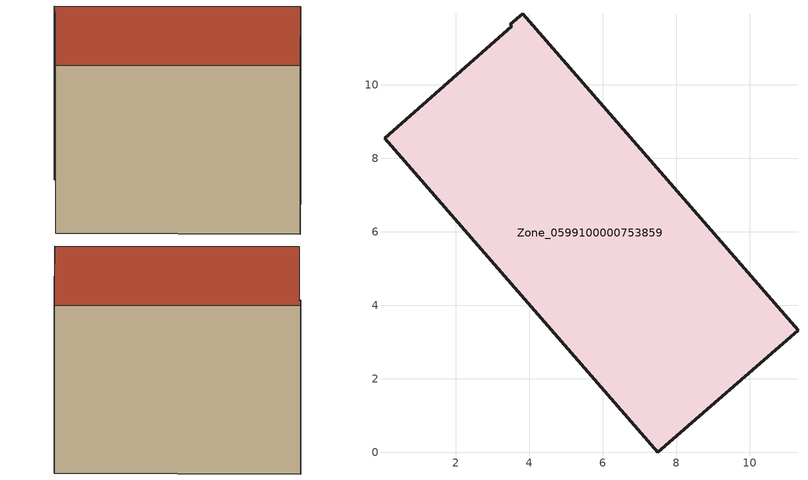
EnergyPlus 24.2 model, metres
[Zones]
Zone_0599100000753859
 floor ground (C_G): 7.49,0 0.06,8.55 3.52,11.6 3.48,11.65 3.82,11.94 11.31,3.32 z0
 wall outside (C_F): 7.49,0 11.31,3.32 3.82,11.94 3.48,11.65 3.52,11.6 0.06,8.55 7.49,0 z0:9.27
 roof outside (C_R): 0.06,8.55 7.49,0 11.31,3.32 3.82,11.94 3.48,11.65 3.52,11.6 z9.27
[BUILDING]
Pand.0599100000753859: North Axis=0; Terrain=City; Loads Convergence Tolerance Value=0.04; Temperature Convergence Tolerance Value=0.4; Solar Distribution=FullExterior; Maximum Number of Warmup Days=25; Minimum Number of Warmup Days=1
[Site:Location]
Rotterdam.The.Hague.AP_ZH_NLD Design_Conditions: Latitude=51.96; Longitude=4.45; Time Zone=1; Elevation=-4.5
[SITE:GROUNDTEMPERATURE:BUILDINGSURFACE]
18, 18, 18, 18, 18, 18, 18, 18, 18, 18, 18, 18
[MATERIAL] Thermal Absorptance=0.9; Solar Absorptance=0.7; Visible Absorptance=0.7
Name | Roughness | Thickness | Conductivity | Density | Specific Heat
G.TI.2006-2014 | MediumSmooth | 0.15 | 0.06 | 540 | 1210
F.TI.2006-2014 | Rough | 0.3 | 0.12 | 1920 | 840
R.TI.2006-2014 | MediumRough | 0.2 | 0.08 | 1500 | 1000
[CONSTRUCTION]
C_G: G.TI.2006-2014
C_F: F.TI.2006-2014
C_R: R.TI.2006-2014
[ZONE]
Zone_0599100000753859: Type=1; Multiplier=1; Ceiling Height=Autocalculate; Volume=Autocalculate; Floor Area=autocalculate; Part of Total Floor Area=Yes
[ZONEINFILTRATION:DESIGNFLOWRATE]
Infil_Zone_0599100000753859: Zone or ZoneList or Space or SpaceList=Zone_0599100000753859; Schedule=AlwaysOn; Design Flow Rate Calculation Method=Flow/Area; Flow Rate per Floor Area=0.0015; Constant Term Coefficient=1; Temperature Term Coefficient=0; Velocity Term Coefficient=0; Velocity Squared Term Coefficient=0
[HVACTEMPLATE:ZONE:IDEALLOADSAIRSYSTEM]
Zone_0599100000753859: Maximum Heating Supply Air Temperature=50; Minimum Cooling Supply Air Temperature=13; Maximum Heating Supply Air Humidity Ratio=0.0156; Minimum Cooling Supply Air Humidity Ratio=0.0077; Heating Limit=NoLimit; Cooling Limit=NoLimit; Dehumidification Control Type=ConstantSensibleHeatRatio; Cooling Sensible Heat Ratio=0.7; Dehumidification Setpoint=60; Humidification Control Type=None; Humidification Setpoint=30; Outdoor Air Method=None; Outdoor Air Flow Rate per Person=0.00944; Outdoor Air Flow Rate per Zone Floor Area=0; Outdoor Air Flow Rate per Zone=0; Demand Controlled Ventilation Type=None; Outdoor Air Economizer Type=NoEconomizer; Heat Recovery Type=None; Sensible Heat Recovery Effectiveness=0.7; Latent Heat Recovery Effectiveness=0.65
[ZONECONTROL:THERMOSTAT]
ThermostatControl_Zone_0599100000753859: Zone or ZoneList=Zone_0599100000753859; Control Type Schedule=DualSetpointControlType; Control 1=Thermostat_Zone_0599100000753859; Temperature Difference Between Cutout And Setpoint=0
[THERMOSTATSETPOINT:DUALSETPOINT]
Thermostat_Zone_0599100000753859: Heating Setpoint Temperature Schedule=HeatingSetpoint_Zone_0599100000753859; Cooling Setpoint Temperature Schedule=CoolingSetpoint_Zone_0599100000753859
[SCHEDULE:COMPACT]
HeatingSetpoint_Zone_0599100000753859: Through: 12/31, For: AllDays, Until: 24:00, 21
CoolingSetpoint_Zone_0599100000753859: Through: 12/31, For: AllDays, Until: 24:00, 24
DualSetpointControlType: Through: 12/31, For: AllDays, Until: 24:00, 4
AlwaysOn: Through: 12/31, For: AllDays, Until: 24:00, 1
